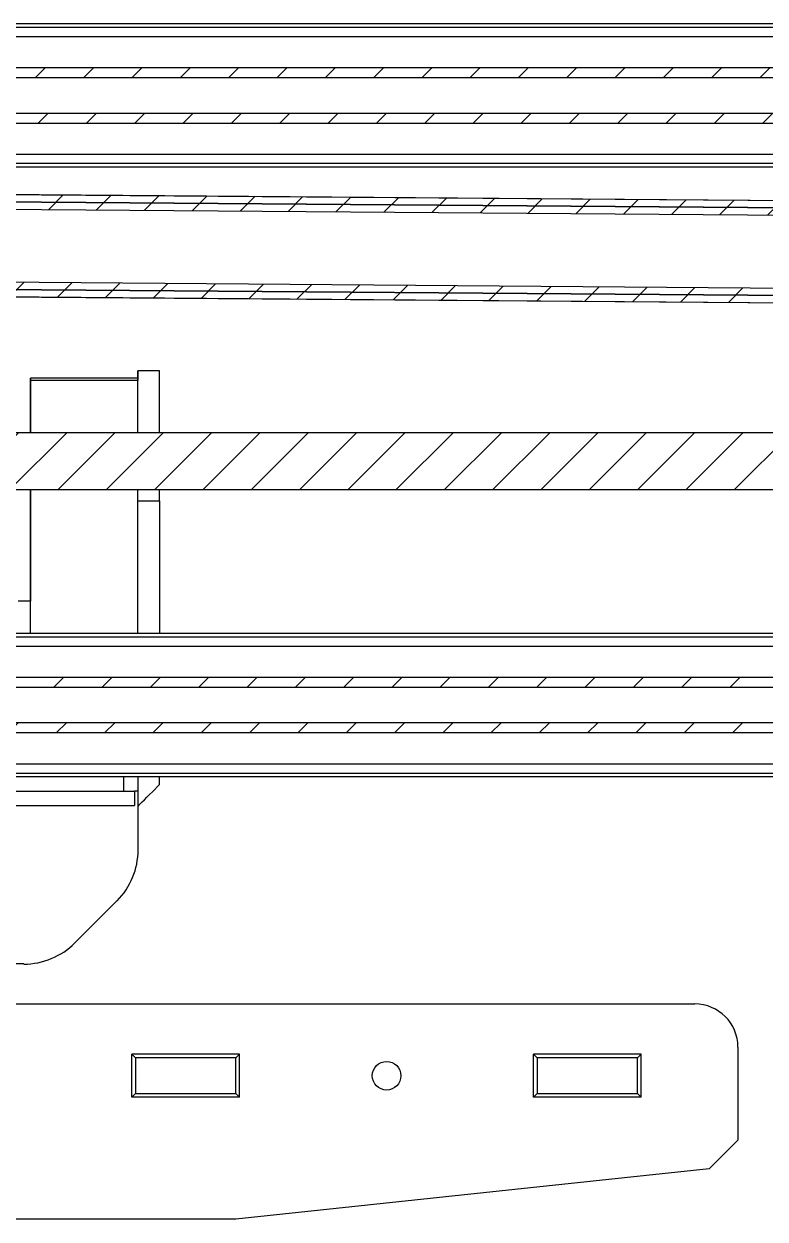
# Model space of a CAD drawing. Header units: millimetres. Extents: x -300 to 1184, y 5 to 1469.
# Drawn here: x 784 to 852.9, y 625.1 to 736.2 of the extents above; entities that cross this region are included whole.
import ezdxf

# ---------------------------------------------------------------- set-up
doc = ezdxf.new("R2010")
doc.units = ezdxf.units.MM

msp = doc.modelspace()

# ---------------------------------------------------------------- hatches: boundary and pattern name
at = {"linetype": 'Continuous', "lineweight": 18}
h = msp.add_hatch(dxfattribs=at)
h.set_pattern_fill('ANSI31', style=0)
h.paths.add_polyline_path([(686.41, 732.17), (686.41, 731.24), (931.08, 731.24), (931.08, 732.17)], flags=0)
h = msp.add_hatch(dxfattribs=at)
h.set_pattern_fill('ANSI31', style=0)
h.paths.add_polyline_path([(931.08, 726.97), (931.08, 727.9), (686.41, 727.9), (686.41, 726.97)], flags=0)
h = msp.add_hatch(dxfattribs=at)
h.set_pattern_fill('ANSI31', style=0)
edge = h.paths.add_edge_path(flags=0)
edge.add_line((919.4, 719.31), (919.36, 719.31))
edge.add_line((919.36, 719.31), (699.78, 720.98))
edge.add_arc((699.75, 716.24), 4.74, 89.6263, 269.6263)
edge.add_line((699.72, 711.49), (919.33, 709.83))
edge.add_arc((919.36, 714.57), 4.74, 269.6263, 449.6263)
edge = h.paths.add_edge_path(flags=0)
edge.add_arc((699.75, 716.24), 3.41, 89.4801, 269.4801, ccw=False)
edge.add_line((699.78, 719.64), (919.36, 717.98))
edge.add_line((919.36, 717.98), (919.4, 717.98))
edge.add_arc((919.36, 714.57), 3.41, -90.5199, 89.4801, ccw=False)
edge.add_line((919.33, 711.16), (699.72, 712.83))
h = msp.add_hatch(dxfattribs=at)
h.set_pattern_fill('ANSI31', style=0)
h.paths.add_polyline_path([(682.41, 692.9), (927.08, 692.9), (927.08, 698.24), (682.41, 698.24)], flags=0)
h = msp.add_hatch(dxfattribs=at)
h.set_pattern_fill('ANSI31', style=0)
h.paths.add_polyline_path([(686.41, 674.57), (931.08, 674.57), (931.08, 675.5), (686.41, 675.5)], flags=0)
h = msp.add_hatch(dxfattribs=at)
h.set_pattern_fill('ANSI31', style=0)
h.paths.add_polyline_path([(686.41, 670.3), (931.08, 670.3), (931.08, 671.24), (686.41, 671.24)], flags=0)

# ---------------------------------------------------------------- linework, layer by layer
at = {"color": 7, "linetype": 'Continuous', "lineweight": 25}
for p, q in [((931.08, 736.24), (686.41, 736.24)), ((931.08, 735.9), (686.41, 735.9)), ((931.08, 735.04), (686.41, 735.04)), ((686.41, 732.17), (931.08, 732.17)), ((686.41, 731.24), (931.08, 731.24)), ((931.08, 727.9), (686.41, 727.9)), ((931.08, 726.97), (686.41, 726.97)), ((931.08, 724.1), (686.41, 724.1)), ((931.08, 723.24), (686.41, 723.24)), ((929.75, 722.9), (686.41, 722.9)), ((919.36, 719.31), (699.78, 720.98)), ((912.55, 719.36), (702.3, 720.96)), ((699.78, 719.64), (919.36, 717.98)), ((919.33, 711.16), (699.72, 712.83)), ((699.72, 711.49), (919.33, 709.83)), ((704.49, 711.46), (912.48, 709.88)), ((796.64, 703.97), (794.64, 703.97)), ((794.64, 703.3), (784.64, 703.3)), ((794.64, 703.08), (784.64, 703.08)), ((796.64, 698.24), (796.64, 701.17)), ((682.41, 698.24), (927.08, 698.24)), ((927.08, 692.9), (682.41, 692.9)), ((796.64, 691.89), (796.64, 692.9)), ((794.64, 691.89), (796.64, 691.89)), ((784.64, 686.5), (784.64, 683.17)), ((784.64, 682.57), (783.51, 682.57)), ((784.64, 683.17), (784.64, 682.57)), ((784.64, 683.17), (784.64, 683.17)), ((686.41, 679.57), (929.75, 679.57)), ((686.41, 679.24), (931.08, 679.24)), ((686.41, 678.37), (931.08, 678.37)), ((686.41, 675.5), (931.08, 675.5)), ((686.41, 674.57), (931.08, 674.57)), ((931.08, 671.24), (686.41, 671.24)), ((931.08, 670.3), (686.41, 670.3)), ((686.41, 667.44), (931.08, 667.44)), ((686.41, 666.57), (931.08, 666.57)), ((686.41, 666.24), (931.08, 666.24)), ((793.31, 664.9), (793.31, 666.24)), ((794.64, 666.24), (794.64, 664.9)), ((794.64, 666.24), (794.64, 664.84)), ((796.64, 665.5), (796.64, 666.24)), ((754.31, 664.9), (794.31, 664.9)), ((794.31, 664.9), (794.31, 663.57)), ((794.64, 664.9), (794.31, 664.9)), ((794.64, 664.9), (794.64, 659.42)), ((796.64, 665.5), (795.98, 664.84)), ((754.31, 663.57), (794.31, 663.57)), ((794.64, 663.5), (794.64, 663.5)), ((792.69, 654.71), (788.75, 650.77)), ((784.03, 648.82), (774.84, 648.82)), ((730.41, 645.1), (846.41, 645.1)), ((794.41, 640.1), (794.08, 640.43)), ((804.08, 640.43), (794.08, 640.43)), ((794.08, 636.43), (794.08, 640.43)), ((803.75, 640.1), (804.08, 640.43)), ((804.08, 636.43), (804.08, 640.43)), ((831.75, 640.1), (831.41, 640.43)), ((841.41, 640.43), (831.41, 640.43)), ((831.41, 636.43), (831.41, 640.43)), ((841.08, 640.1), (841.41, 640.43)), ((841.41, 636.43), (841.41, 640.43)), ((850.41, 641.1), (850.41, 632.43)), ((794.41, 640.1), (794.41, 636.77)), ((803.75, 640.1), (794.41, 640.1)), ((803.75, 636.77), (803.75, 640.1)), ((831.75, 640.1), (831.75, 636.77)), ((841.08, 640.1), (831.75, 640.1)), ((841.08, 636.77), (841.08, 640.1)), ((794.08, 636.43), (794.41, 636.77)), ((804.08, 636.43), (794.08, 636.43)), ((794.41, 636.77), (803.75, 636.77)), ((804.08, 636.43), (803.75, 636.77)), ((831.41, 636.43), (831.75, 636.77)), ((841.41, 636.43), (831.41, 636.43)), ((831.75, 636.77), (841.08, 636.77)), ((841.41, 636.43), (841.08, 636.77)), ((850.41, 632.43), (847.75, 629.77)), ((847.75, 629.77), (803.75, 625.1)), ((803.75, 625.1), (686.41, 625.1))]:
    msp.add_line(p, q, dxfattribs=at)
at = {"color": 7, "linetype": 'Continuous'}
for p, q in [((919.4, 718.64), (699.78, 720.31)), ((699.78, 720.31), (919.4, 718.64)), ((699.72, 712.16), (919.33, 710.49)), ((919.33, 710.49), (699.72, 712.16))]:
    msp.add_line(p, q, dxfattribs=at)
at = {"color": 7, "linetype": 'Continuous', "lineweight": 25, "flags": 128}
for points in [[(794.64, 703.3), (794.64, 703.43), (794.64, 703.83), (794.64, 703.97), (794.64, 703.83), (794.64, 703.43), (794.64, 703.08)], [(796.64, 701.17), (796.64, 702.03), (796.64, 702.82), (796.64, 703.43), (796.64, 703.83), (796.64, 703.97)], [(784.64, 701.34), (784.64, 702.05), (784.64, 702.66), (784.64, 703.09), (784.64, 703.29), (784.64, 703.24), (784.64, 702.94), (784.64, 702.43), (784.64, 701.77), (784.64, 701.04), (784.64, 700.32), (784.64, 699.71), (784.64, 699.27), (784.64, 699.05)], [(784.64, 700.05), (784.64, 701.09), (784.64, 701.93), (784.64, 702.55), (784.64, 702.93), (784.64, 703.08), (784.64, 702.99), (784.64, 702.67), (784.64, 702.11), (784.64, 701.33), (784.64, 700.34)], [(784.64, 702.67), (784.64, 702.56), (784.64, 702.23), (784.64, 701.74), (784.64, 701.17), (784.64, 700.6), (784.64, 700.11), (784.64, 699.78), (784.64, 699.67), (784.64, 699.78), (784.64, 700.11), (784.64, 700.6), (784.64, 701.17), (784.64, 701.74), (784.64, 702.23), (784.64, 702.56), (784.64, 702.67)], [(794.64, 703.08), (794.64, 703.09), (794.64, 703.29), (794.64, 703.3)], [(794.64, 700.05), (794.64, 701.09), (794.64, 701.93), (794.64, 702.55), (794.64, 702.93), (794.64, 703.08), (794.64, 703.08)], [(784.64, 700.34), (784.64, 700.18), (784.64, 700.11), (784.64, 700.13), (784.64, 700.24), (784.64, 700.43), (784.64, 700.69), (784.64, 701), (784.64, 701.34)], [(784.64, 698.24), (784.64, 698.75), (784.64, 700.05)], [(794.64, 698.24), (794.64, 698.75), (794.64, 700.05)], [(784.64, 699.05), (784.64, 698.96), (784.64, 698.79), (784.64, 698.54), (784.64, 698.24), (784.64, 698.24)], [(784.64, 679.57), (784.64, 679.81), (784.64, 681.75), (784.64, 683.76), (784.64, 685.81), (784.64, 687.87), (784.64, 689.91), (784.64, 691.9), (784.64, 692.9)], [(784.64, 692.9), (784.64, 692), (784.64, 690.66), (784.64, 689.29), (784.64, 687.9), (784.64, 686.5)], [(794.64, 679.57), (794.64, 679.81), (794.64, 681.75), (794.64, 683.76), (794.64, 685.81), (794.64, 687.87), (794.64, 689.91), (794.64, 691.9), (794.64, 692.9)], [(796.64, 691.89), (796.64, 690.36), (796.64, 688.77), (796.64, 687.17), (796.64, 685.58), (796.64, 684.03), (796.64, 682.58), (796.64, 681.25), (796.64, 680.06), (796.64, 679.57)], [(794.64, 664.84), (794.64, 664.58), (794.64, 664.33), (794.64, 664.09), (794.64, 663.89), (794.64, 663.73), (794.64, 663.6), (794.64, 663.53), (794.64, 663.5)]]:
    msp.add_lwpolyline(points, dxfattribs=at)
at = {"color": 7, "linetype": 'Continuous', "lineweight": 25}
msp.add_circle((817.75, 638.43), 1.33, dxfattribs=at)
for centre, radius, start, end in [((787.98, 659.42), 6.67, 315, 0.0005), ((784.03, 655.48), 6.67, 270, 315), ((846.41, 641.1), 4, 0, 90)]:
    msp.add_arc(centre, radius, start, end, dxfattribs=at)
msp.add_ellipse((795.98, 664.84), major_axis=(1.33, 1.33), ratio=0.000031, start_param=3.141624, end_param=4.71242, dxfattribs=at)

doc.saveas('drawing.dxf')
